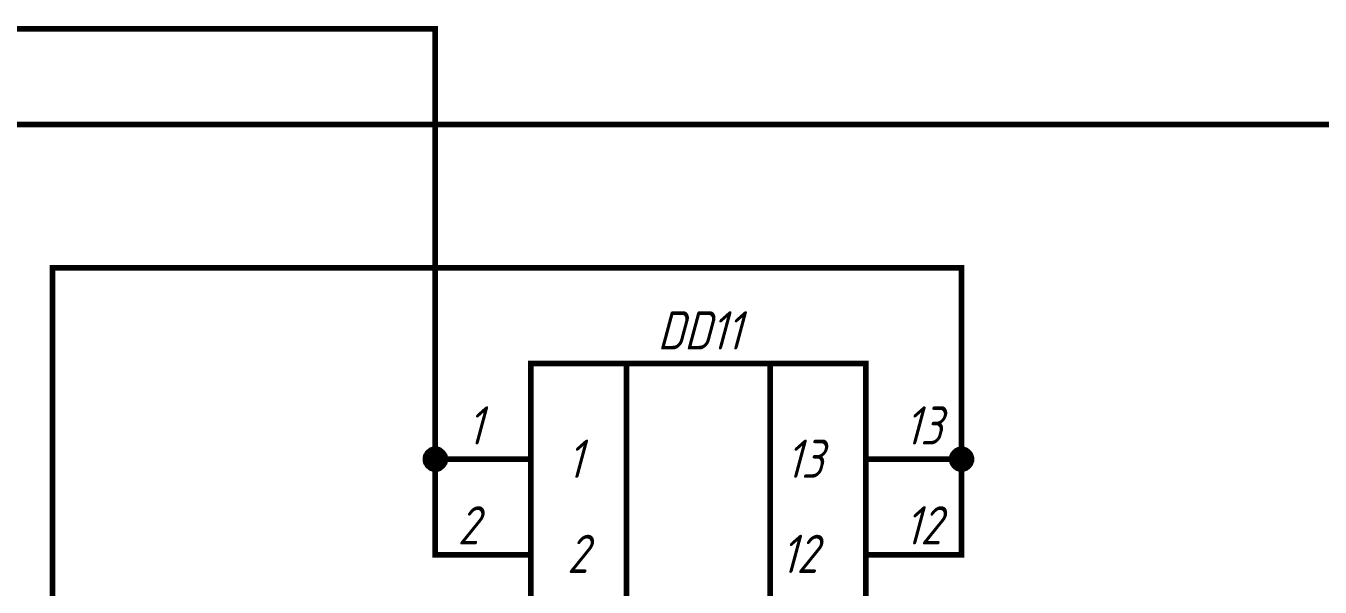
# Model space of a CAD drawing. Extents: x 196 to 1101, y 70 to 664.
# Drawn here: x 673.1 to 740.7, y 464.5 to 493.8 of the extents above; entities that cross this region are included whole.
import ezdxf

# ---------------------------------------------------------------- set-up
doc = ezdxf.new("R2010")
doc.units = 0
doc.header["$MEASUREMENT"] = 0
doc.layers.add('Sheet', color=255, linetype='CONTINUOUS')
doc.styles.add('GOST type A0', font='', dxfattribs={"oblique": 15, "height": 3.5})
doc.styles.get('GOST type A0').set_extended_font_data('GOST type A')

msp = doc.modelspace()

# ---------------------------------------------------------------- linework, layer by layer
at = {"layer": 'Sheet', "const_width": 0.3}
for points in [[(634.485, 446.169), (629.485, 446.169), (629.485, 493.671), (694.454, 493.671), (694.454, 471.178), (694.454, 466.177), (696.954, 466.177)], [(634.485, 466.177), (631.985, 466.177), (631.985, 488.669), (749.439, 488.669), (749.439, 481.182), (759.439, 481.182)], [(656.969, 441.183), (674.47, 441.183), (674.47, 481.182), (721.954, 481.182), (721.954, 471.178), (721.954, 466.177), (719.454, 466.177)], [(704.454, 476.18), (704.454, 441.183)], [(711.954, 476.18), (711.954, 441.183)], [(693.957, 471.178), (693.957, 471.209), (693.957, 471.225), (693.957, 471.256), (693.973, 471.287), (693.973, 471.303), (693.973, 471.334), (693.988, 471.349), (693.988, 471.38), (694.004, 471.396), (694.019, 471.427), (694.035, 471.442), (694.035, 471.458), (694.05, 471.489), (694.066, 471.505), (694.082, 471.52), (694.097, 471.536), (694.113, 471.551), (694.144, 471.567), (694.159, 471.582), (694.175, 471.598), (694.19, 471.613), (694.221, 471.629), (694.237, 471.644), (694.252, 471.644), (694.283, 471.66), (694.299, 471.66), (694.33, 471.675), (694.346, 471.675), (694.377, 471.691), (694.408, 471.691), (694.423, 471.691), (694.454, 471.691)], [(693.957, 471.178), (693.957, 471.209), (693.957, 471.225), (693.957, 471.256), (693.973, 471.287), (693.973, 471.303), (693.973, 471.334), (693.988, 471.349), (693.988, 471.38), (694.004, 471.396), (694.019, 471.427), (694.035, 471.442), (694.035, 471.458), (694.05, 471.489), (694.066, 471.505), (694.082, 471.52), (694.097, 471.536), (694.113, 471.551), (694.144, 471.567), (694.159, 471.582), (694.175, 471.598), (694.19, 471.613), (694.221, 471.629), (694.237, 471.644), (694.252, 471.644), (694.283, 471.66), (694.299, 471.66), (694.33, 471.675), (694.346, 471.675), (694.377, 471.691), (694.408, 471.691), (694.423, 471.691), (694.454, 471.691)], [(693.957, 471.178), (693.957, 471.209), (693.957, 471.225), (693.957, 471.256), (693.973, 471.287), (693.973, 471.303), (693.973, 471.334), (693.988, 471.349), (693.988, 471.38), (694.004, 471.396), (694.019, 471.427), (694.035, 471.442), (694.035, 471.458), (694.05, 471.489), (694.066, 471.505), (694.082, 471.52), (694.097, 471.536), (694.113, 471.551), (694.144, 471.567), (694.159, 471.582), (694.175, 471.598), (694.19, 471.613), (694.221, 471.629), (694.237, 471.644), (694.252, 471.644), (694.283, 471.66), (694.299, 471.66), (694.33, 471.675), (694.346, 471.675), (694.377, 471.691), (694.408, 471.691), (694.423, 471.691), (694.454, 471.691)], [(693.957, 471.178), (693.957, 471.209), (693.957, 471.225), (693.957, 471.256), (693.973, 471.287), (693.973, 471.303), (693.973, 471.334), (693.988, 471.349), (693.988, 471.38), (694.004, 471.396), (694.019, 471.427), (694.035, 471.442), (694.035, 471.458), (694.05, 471.489), (694.066, 471.505), (694.082, 471.52), (694.097, 471.536), (694.113, 471.551), (694.144, 471.567), (694.159, 471.582), (694.175, 471.598), (694.19, 471.613), (694.221, 471.629), (694.237, 471.644), (694.252, 471.644), (694.283, 471.66), (694.299, 471.66), (694.33, 471.675), (694.346, 471.675), (694.377, 471.691), (694.408, 471.691), (694.423, 471.691), (694.454, 471.691)], [(693.957, 471.178), (693.957, 471.209), (693.957, 471.225), (693.957, 471.256), (693.973, 471.287), (693.973, 471.303), (693.973, 471.334), (693.988, 471.349), (693.988, 471.38), (694.004, 471.396), (694.019, 471.427), (694.035, 471.442), (694.035, 471.458), (694.05, 471.489), (694.066, 471.505), (694.082, 471.52), (694.097, 471.536), (694.113, 471.551), (694.144, 471.567), (694.159, 471.582), (694.175, 471.598), (694.19, 471.613), (694.221, 471.629), (694.237, 471.644), (694.252, 471.644), (694.283, 471.66), (694.299, 471.66), (694.33, 471.675), (694.346, 471.675), (694.377, 471.691), (694.408, 471.691), (694.423, 471.691), (694.454, 471.691)], [(693.957, 471.178), (693.957, 471.209), (693.957, 471.225), (693.957, 471.256), (693.973, 471.287), (693.973, 471.303), (693.973, 471.334), (693.988, 471.349), (693.988, 471.38), (694.004, 471.396), (694.019, 471.427), (694.035, 471.442), (694.035, 471.458), (694.05, 471.489), (694.066, 471.505), (694.082, 471.52), (694.097, 471.536), (694.113, 471.551), (694.144, 471.567), (694.159, 471.582), (694.175, 471.598), (694.19, 471.613), (694.221, 471.629), (694.237, 471.644), (694.252, 471.644), (694.283, 471.66), (694.299, 471.66), (694.33, 471.675), (694.346, 471.675), (694.377, 471.691), (694.408, 471.691), (694.423, 471.691), (694.454, 471.691)], [(693.957, 471.178), (693.957, 471.209), (693.957, 471.225), (693.957, 471.256), (693.973, 471.287), (693.973, 471.303), (693.973, 471.334), (693.988, 471.349), (693.988, 471.38), (694.004, 471.396), (694.019, 471.427), (694.035, 471.442), (694.035, 471.458), (694.05, 471.489), (694.066, 471.505), (694.082, 471.52), (694.097, 471.536), (694.113, 471.551), (694.144, 471.567), (694.159, 471.582), (694.175, 471.598), (694.19, 471.613), (694.221, 471.629), (694.237, 471.644), (694.252, 471.644), (694.283, 471.66), (694.299, 471.66), (694.33, 471.675), (694.346, 471.675), (694.377, 471.691), (694.408, 471.691), (694.423, 471.691), (694.454, 471.691)], [(693.957, 471.178), (693.957, 471.209), (693.957, 471.225), (693.957, 471.256), (693.973, 471.287), (693.973, 471.303), (693.973, 471.334), (693.988, 471.349), (693.988, 471.38), (694.004, 471.396), (694.019, 471.427), (694.035, 471.442), (694.035, 471.458), (694.05, 471.489), (694.066, 471.505), (694.082, 471.52), (694.097, 471.536), (694.113, 471.551), (694.144, 471.567), (694.159, 471.582), (694.175, 471.598), (694.19, 471.613), (694.221, 471.629), (694.237, 471.644), (694.252, 471.644), (694.283, 471.66), (694.299, 471.66), (694.33, 471.675), (694.346, 471.675), (694.377, 471.691), (694.408, 471.691), (694.423, 471.691), (694.454, 471.691)], [(694.454, 470.666), (694.423, 470.666), (694.408, 470.666), (694.377, 470.666), (694.346, 470.681), (694.33, 470.681), (694.299, 470.697), (694.283, 470.697), (694.252, 470.712), (694.237, 470.712), (694.221, 470.728), (694.19, 470.743), (694.175, 470.759), (694.159, 470.774), (694.144, 470.79), (694.113, 470.806), (694.097, 470.821), (694.082, 470.837), (694.066, 470.852), (694.05, 470.868), (694.035, 470.899), (694.035, 470.914), (694.019, 470.93), (694.004, 470.961), (693.988, 470.976), (693.988, 471.007), (693.973, 471.023), (693.973, 471.054), (693.973, 471.07), (693.957, 471.101), (693.957, 471.132), (693.957, 471.147), (693.957, 471.178)], [(693.957, 471.178), (693.957, 471.178)], [(694.454, 470.666), (694.423, 470.666), (694.408, 470.666), (694.377, 470.666), (694.346, 470.681), (694.33, 470.681), (694.299, 470.697), (694.283, 470.697), (694.252, 470.712), (694.237, 470.712), (694.221, 470.728), (694.19, 470.743), (694.175, 470.759), (694.159, 470.774), (694.144, 470.79), (694.113, 470.806), (694.097, 470.821), (694.082, 470.837), (694.066, 470.852), (694.05, 470.868), (694.035, 470.899), (694.035, 470.914), (694.019, 470.93), (694.004, 470.961), (693.988, 470.976), (693.988, 471.007), (693.973, 471.023), (693.973, 471.054), (693.973, 471.07), (693.957, 471.101), (693.957, 471.132), (693.957, 471.147), (693.957, 471.178)], [(693.957, 471.178), (693.957, 471.178)], [(694.454, 470.666), (694.423, 470.666), (694.408, 470.666), (694.377, 470.666), (694.346, 470.681), (694.33, 470.681), (694.299, 470.697), (694.283, 470.697), (694.252, 470.712), (694.237, 470.712), (694.221, 470.728), (694.19, 470.743), (694.175, 470.759), (694.159, 470.774), (694.144, 470.79), (694.113, 470.806), (694.097, 470.821), (694.082, 470.837), (694.066, 470.852), (694.05, 470.868), (694.035, 470.899), (694.035, 470.914), (694.019, 470.93), (694.004, 470.961), (693.988, 470.976), (693.988, 471.007), (693.973, 471.023), (693.973, 471.054), (693.973, 471.07), (693.957, 471.101), (693.957, 471.132), (693.957, 471.147), (693.957, 471.178)], [(693.957, 471.178), (693.957, 471.178)], [(694.454, 470.666), (694.423, 470.666), (694.408, 470.666), (694.377, 470.666), (694.346, 470.681), (694.33, 470.681), (694.299, 470.697), (694.283, 470.697), (694.252, 470.712), (694.237, 470.712), (694.221, 470.728), (694.19, 470.743), (694.175, 470.759), (694.159, 470.774), (694.144, 470.79), (694.113, 470.806), (694.097, 470.821), (694.082, 470.837), (694.066, 470.852), (694.05, 470.868), (694.035, 470.899), (694.035, 470.914), (694.019, 470.93), (694.004, 470.961), (693.988, 470.976), (693.988, 471.007), (693.973, 471.023), (693.973, 471.054), (693.973, 471.07), (693.957, 471.101), (693.957, 471.132), (693.957, 471.147), (693.957, 471.178)], [(693.957, 471.178), (693.957, 471.178)], [(694.454, 470.666), (694.423, 470.666), (694.408, 470.666), (694.377, 470.666), (694.346, 470.681), (694.33, 470.681), (694.299, 470.697), (694.283, 470.697), (694.252, 470.712), (694.237, 470.712), (694.221, 470.728), (694.19, 470.743), (694.175, 470.759), (694.159, 470.774), (694.144, 470.79), (694.113, 470.806), (694.097, 470.821), (694.082, 470.837), (694.066, 470.852), (694.05, 470.868), (694.035, 470.899), (694.035, 470.914), (694.019, 470.93), (694.004, 470.961), (693.988, 470.976), (693.988, 471.007), (693.973, 471.023), (693.973, 471.054), (693.973, 471.07), (693.957, 471.101), (693.957, 471.132), (693.957, 471.147), (693.957, 471.178)], [(693.957, 471.178), (693.957, 471.178)], [(694.454, 470.666), (694.423, 470.666), (694.408, 470.666), (694.377, 470.666), (694.346, 470.681), (694.33, 470.681), (694.299, 470.697), (694.283, 470.697), (694.252, 470.712), (694.237, 470.712), (694.221, 470.728), (694.19, 470.743), (694.175, 470.759), (694.159, 470.774), (694.144, 470.79), (694.113, 470.806), (694.097, 470.821), (694.082, 470.837), (694.066, 470.852), (694.05, 470.868), (694.035, 470.899), (694.035, 470.914), (694.019, 470.93), (694.004, 470.961), (693.988, 470.976), (693.988, 471.007), (693.973, 471.023), (693.973, 471.054), (693.973, 471.07), (693.957, 471.101), (693.957, 471.132), (693.957, 471.147), (693.957, 471.178)], [(693.957, 471.178), (693.957, 471.178)], [(694.454, 470.666), (694.423, 470.666), (694.408, 470.666), (694.377, 470.666), (694.346, 470.681), (694.33, 470.681), (694.299, 470.697), (694.283, 470.697), (694.252, 470.712), (694.237, 470.712), (694.221, 470.728), (694.19, 470.743), (694.175, 470.759), (694.159, 470.774), (694.144, 470.79), (694.113, 470.806), (694.097, 470.821), (694.082, 470.837), (694.066, 470.852), (694.05, 470.868), (694.035, 470.899), (694.035, 470.914), (694.019, 470.93), (694.004, 470.961), (693.988, 470.976), (693.988, 471.007), (693.973, 471.023), (693.973, 471.054), (693.973, 471.07), (693.957, 471.101), (693.957, 471.132), (693.957, 471.147), (693.957, 471.178)], [(693.957, 471.178), (693.957, 471.178)], [(694.454, 470.666), (694.423, 470.666), (694.408, 470.666), (694.377, 470.666), (694.346, 470.681), (694.33, 470.681), (694.299, 470.697), (694.283, 470.697), (694.252, 470.712), (694.237, 470.712), (694.221, 470.728), (694.19, 470.743), (694.175, 470.759), (694.159, 470.774), (694.144, 470.79), (694.113, 470.806), (694.097, 470.821), (694.082, 470.837), (694.066, 470.852), (694.05, 470.868), (694.035, 470.899), (694.035, 470.914), (694.019, 470.93), (694.004, 470.961), (693.988, 470.976), (693.988, 471.007), (693.973, 471.023), (693.973, 471.054), (693.973, 471.07), (693.957, 471.101), (693.957, 471.132), (693.957, 471.147), (693.957, 471.178)], [(693.957, 471.178), (693.957, 471.178)], [(694.454, 471.691), (694.454, 471.691)], [(694.454, 471.691), (694.485, 471.691), (694.516, 471.691), (694.532, 471.691), (694.563, 471.675), (694.594, 471.675), (694.609, 471.66), (694.641, 471.66), (694.656, 471.644), (694.687, 471.644), (694.703, 471.629), (694.718, 471.613), (694.749, 471.598), (694.765, 471.582), (694.78, 471.567), (694.796, 471.551), (694.827, 471.536), (694.842, 471.52), (694.858, 471.505), (694.873, 471.489), (694.889, 471.458), (694.889, 471.442), (694.905, 471.427), (694.92, 471.396), (694.936, 471.38), (694.936, 471.349), (694.951, 471.334), (694.951, 471.303), (694.951, 471.287), (694.967, 471.256), (694.967, 471.225), (694.967, 471.209), (694.967, 471.178)], [(694.454, 471.691), (694.454, 471.691)], [(694.454, 471.691), (694.485, 471.691), (694.516, 471.691), (694.532, 471.691), (694.563, 471.675), (694.594, 471.675), (694.609, 471.66), (694.641, 471.66), (694.656, 471.644), (694.687, 471.644), (694.703, 471.629), (694.718, 471.613), (694.749, 471.598), (694.765, 471.582), (694.78, 471.567), (694.796, 471.551), (694.827, 471.536), (694.842, 471.52), (694.858, 471.505), (694.873, 471.489), (694.889, 471.458), (694.889, 471.442), (694.905, 471.427), (694.92, 471.396), (694.936, 471.38), (694.936, 471.349), (694.951, 471.334), (694.951, 471.303), (694.951, 471.287), (694.967, 471.256), (694.967, 471.225), (694.967, 471.209), (694.967, 471.178)], [(694.454, 471.691), (694.454, 471.691)], [(694.454, 471.691), (694.485, 471.691), (694.516, 471.691), (694.532, 471.691), (694.563, 471.675), (694.594, 471.675), (694.609, 471.66), (694.641, 471.66), (694.656, 471.644), (694.687, 471.644), (694.703, 471.629), (694.718, 471.613), (694.749, 471.598), (694.765, 471.582), (694.78, 471.567), (694.796, 471.551), (694.827, 471.536), (694.842, 471.52), (694.858, 471.505), (694.873, 471.489), (694.889, 471.458), (694.889, 471.442), (694.905, 471.427), (694.92, 471.396), (694.936, 471.38), (694.936, 471.349), (694.951, 471.334), (694.951, 471.303), (694.951, 471.287), (694.967, 471.256), (694.967, 471.225), (694.967, 471.209), (694.967, 471.178)], [(694.454, 471.691), (694.454, 471.691)], [(694.454, 471.691), (694.485, 471.691), (694.516, 471.691), (694.532, 471.691), (694.563, 471.675), (694.594, 471.675), (694.609, 471.66), (694.641, 471.66), (694.656, 471.644), (694.687, 471.644), (694.703, 471.629), (694.718, 471.613), (694.749, 471.598), (694.765, 471.582), (694.78, 471.567), (694.796, 471.551), (694.827, 471.536), (694.842, 471.52), (694.858, 471.505), (694.873, 471.489), (694.889, 471.458), (694.889, 471.442), (694.905, 471.427), (694.92, 471.396), (694.936, 471.38), (694.936, 471.349), (694.951, 471.334), (694.951, 471.303), (694.951, 471.287), (694.967, 471.256), (694.967, 471.225), (694.967, 471.209), (694.967, 471.178)], [(694.454, 471.691), (694.454, 471.691)], [(694.454, 471.691), (694.485, 471.691), (694.516, 471.691), (694.532, 471.691), (694.563, 471.675), (694.594, 471.675), (694.609, 471.66), (694.641, 471.66), (694.656, 471.644), (694.687, 471.644), (694.703, 471.629), (694.718, 471.613), (694.749, 471.598), (694.765, 471.582), (694.78, 471.567), (694.796, 471.551), (694.827, 471.536), (694.842, 471.52), (694.858, 471.505), (694.873, 471.489), (694.889, 471.458), (694.889, 471.442), (694.905, 471.427), (694.92, 471.396), (694.936, 471.38), (694.936, 471.349), (694.951, 471.334), (694.951, 471.303), (694.951, 471.287), (694.967, 471.256), (694.967, 471.225), (694.967, 471.209), (694.967, 471.178)], [(694.454, 471.691), (694.454, 471.691)], [(694.454, 471.691), (694.485, 471.691), (694.516, 471.691), (694.532, 471.691), (694.563, 471.675), (694.594, 471.675), (694.609, 471.66), (694.641, 471.66), (694.656, 471.644), (694.687, 471.644), (694.703, 471.629), (694.718, 471.613), (694.749, 471.598), (694.765, 471.582), (694.78, 471.567), (694.796, 471.551), (694.827, 471.536), (694.842, 471.52), (694.858, 471.505), (694.873, 471.489), (694.889, 471.458), (694.889, 471.442), (694.905, 471.427), (694.92, 471.396), (694.936, 471.38), (694.936, 471.349), (694.951, 471.334), (694.951, 471.303), (694.951, 471.287), (694.967, 471.256), (694.967, 471.225), (694.967, 471.209), (694.967, 471.178)], [(694.454, 471.691), (694.454, 471.691)], [(694.454, 471.691), (694.485, 471.691), (694.516, 471.691), (694.532, 471.691), (694.563, 471.675), (694.594, 471.675), (694.609, 471.66), (694.641, 471.66), (694.656, 471.644), (694.687, 471.644), (694.703, 471.629), (694.718, 471.613), (694.749, 471.598), (694.765, 471.582), (694.78, 471.567), (694.796, 471.551), (694.827, 471.536), (694.842, 471.52), (694.858, 471.505), (694.873, 471.489), (694.889, 471.458), (694.889, 471.442), (694.905, 471.427), (694.92, 471.396), (694.936, 471.38), (694.936, 471.349), (694.951, 471.334), (694.951, 471.303), (694.951, 471.287), (694.967, 471.256), (694.967, 471.225), (694.967, 471.209), (694.967, 471.178)], [(694.454, 471.691), (694.454, 471.691)], [(694.454, 471.691), (694.485, 471.691), (694.516, 471.691), (694.532, 471.691), (694.563, 471.675), (694.594, 471.675), (694.609, 471.66), (694.641, 471.66), (694.656, 471.644), (694.687, 471.644), (694.703, 471.629), (694.718, 471.613), (694.749, 471.598), (694.765, 471.582), (694.78, 471.567), (694.796, 471.551), (694.827, 471.536), (694.842, 471.52), (694.858, 471.505), (694.873, 471.489), (694.889, 471.458), (694.889, 471.442), (694.905, 471.427), (694.92, 471.396), (694.936, 471.38), (694.936, 471.349), (694.951, 471.334), (694.951, 471.303), (694.951, 471.287), (694.967, 471.256), (694.967, 471.225), (694.967, 471.209), (694.967, 471.178)], [(694.967, 471.178), (694.967, 471.147), (694.967, 471.132), (694.967, 471.101), (694.951, 471.07), (694.951, 471.054), (694.951, 471.023), (694.936, 471.007), (694.936, 470.976), (694.92, 470.961), (694.905, 470.93), (694.889, 470.914), (694.889, 470.899), (694.873, 470.868), (694.858, 470.852), (694.842, 470.837), (694.827, 470.821), (694.796, 470.806), (694.78, 470.79), (694.765, 470.774), (694.749, 470.759), (694.718, 470.743), (694.703, 470.728), (694.687, 470.712), (694.656, 470.712), (694.641, 470.697), (694.609, 470.697), (694.594, 470.681), (694.563, 470.681), (694.532, 470.666), (694.516, 470.666), (694.485, 470.666), (694.454, 470.666)], [(694.967, 471.178), (694.967, 471.147), (694.967, 471.132), (694.967, 471.101), (694.951, 471.07), (694.951, 471.054), (694.951, 471.023), (694.936, 471.007), (694.936, 470.976), (694.92, 470.961), (694.905, 470.93), (694.889, 470.914), (694.889, 470.899), (694.873, 470.868), (694.858, 470.852), (694.842, 470.837), (694.827, 470.821), (694.796, 470.806), (694.78, 470.79), (694.765, 470.774), (694.749, 470.759), (694.718, 470.743), (694.703, 470.728), (694.687, 470.712), (694.656, 470.712), (694.641, 470.697), (694.609, 470.697), (694.594, 470.681), (694.563, 470.681), (694.532, 470.666), (694.516, 470.666), (694.485, 470.666), (694.454, 470.666)], [(694.454, 471.178), (696.954, 471.178)], [(694.967, 471.178), (694.967, 471.147), (694.967, 471.132), (694.967, 471.101), (694.951, 471.07), (694.951, 471.054), (694.951, 471.023), (694.936, 471.007), (694.936, 470.976), (694.92, 470.961), (694.905, 470.93), (694.889, 470.914), (694.889, 470.899), (694.873, 470.868), (694.858, 470.852), (694.842, 470.837), (694.827, 470.821), (694.796, 470.806), (694.78, 470.79), (694.765, 470.774), (694.749, 470.759), (694.718, 470.743), (694.703, 470.728), (694.687, 470.712), (694.656, 470.712), (694.641, 470.697), (694.609, 470.697), (694.594, 470.681), (694.563, 470.681), (694.532, 470.666), (694.516, 470.666), (694.485, 470.666), (694.454, 470.666)], [(694.967, 471.178), (694.967, 471.147), (694.967, 471.132), (694.967, 471.101), (694.951, 471.07), (694.951, 471.054), (694.951, 471.023), (694.936, 471.007), (694.936, 470.976), (694.92, 470.961), (694.905, 470.93), (694.889, 470.914), (694.889, 470.899), (694.873, 470.868), (694.858, 470.852), (694.842, 470.837), (694.827, 470.821), (694.796, 470.806), (694.78, 470.79), (694.765, 470.774), (694.749, 470.759), (694.718, 470.743), (694.703, 470.728), (694.687, 470.712), (694.656, 470.712), (694.641, 470.697), (694.609, 470.697), (694.594, 470.681), (694.563, 470.681), (694.532, 470.666), (694.516, 470.666), (694.485, 470.666), (694.454, 470.666)], [(694.967, 471.178), (694.967, 471.147), (694.967, 471.132), (694.967, 471.101), (694.951, 471.07), (694.951, 471.054), (694.951, 471.023), (694.936, 471.007), (694.936, 470.976), (694.92, 470.961), (694.905, 470.93), (694.889, 470.914), (694.889, 470.899), (694.873, 470.868), (694.858, 470.852), (694.842, 470.837), (694.827, 470.821), (694.796, 470.806), (694.78, 470.79), (694.765, 470.774), (694.749, 470.759), (694.718, 470.743), (694.703, 470.728), (694.687, 470.712), (694.656, 470.712), (694.641, 470.697), (694.609, 470.697), (694.594, 470.681), (694.563, 470.681), (694.532, 470.666), (694.516, 470.666), (694.485, 470.666), (694.454, 470.666)], [(694.967, 471.178), (694.967, 471.147), (694.967, 471.132), (694.967, 471.101), (694.951, 471.07), (694.951, 471.054), (694.951, 471.023), (694.936, 471.007), (694.936, 470.976), (694.92, 470.961), (694.905, 470.93), (694.889, 470.914), (694.889, 470.899), (694.873, 470.868), (694.858, 470.852), (694.842, 470.837), (694.827, 470.821), (694.796, 470.806), (694.78, 470.79), (694.765, 470.774), (694.749, 470.759), (694.718, 470.743), (694.703, 470.728), (694.687, 470.712), (694.656, 470.712), (694.641, 470.697), (694.609, 470.697), (694.594, 470.681), (694.563, 470.681), (694.532, 470.666), (694.516, 470.666), (694.485, 470.666), (694.454, 470.666)], [(694.967, 471.178), (694.967, 471.147), (694.967, 471.132), (694.967, 471.101), (694.951, 471.07), (694.951, 471.054), (694.951, 471.023), (694.936, 471.007), (694.936, 470.976), (694.92, 470.961), (694.905, 470.93), (694.889, 470.914), (694.889, 470.899), (694.873, 470.868), (694.858, 470.852), (694.842, 470.837), (694.827, 470.821), (694.796, 470.806), (694.78, 470.79), (694.765, 470.774), (694.749, 470.759), (694.718, 470.743), (694.703, 470.728), (694.687, 470.712), (694.656, 470.712), (694.641, 470.697), (694.609, 470.697), (694.594, 470.681), (694.563, 470.681), (694.532, 470.666), (694.516, 470.666), (694.485, 470.666), (694.454, 470.666)], [(694.967, 471.178), (694.967, 471.147), (694.967, 471.132), (694.967, 471.101), (694.951, 471.07), (694.951, 471.054), (694.951, 471.023), (694.936, 471.007), (694.936, 470.976), (694.92, 470.961), (694.905, 470.93), (694.889, 470.914), (694.889, 470.899), (694.873, 470.868), (694.858, 470.852), (694.842, 470.837), (694.827, 470.821), (694.796, 470.806), (694.78, 470.79), (694.765, 470.774), (694.749, 470.759), (694.718, 470.743), (694.703, 470.728), (694.687, 470.712), (694.656, 470.712), (694.641, 470.697), (694.609, 470.697), (694.594, 470.681), (694.563, 470.681), (694.532, 470.666), (694.516, 470.666), (694.485, 470.666), (694.454, 470.666)], [(694.967, 471.178), (694.967, 471.178), (694.967, 471.178), (694.967, 471.178), (694.967, 471.178), (694.967, 471.178), (694.967, 471.178), (694.967, 471.178), (694.967, 471.178), (694.967, 471.178), (694.967, 471.178), (694.967, 471.178), (694.967, 471.178), (694.967, 471.178), (694.967, 471.178), (694.967, 471.178), (694.967, 471.178), (694.967, 471.178), (694.967, 471.178), (694.967, 471.178), (694.967, 471.178), (694.967, 471.178), (694.967, 471.178), (694.967, 471.178), (694.967, 471.178), (694.967, 471.178), (694.967, 471.178), (694.967, 471.178), (694.967, 471.178), (694.967, 471.178), (694.967, 471.178), (694.967, 471.178), (694.967, 471.178)], [(694.967, 471.178), (694.967, 471.178)], [(694.967, 471.178), (694.967, 471.178), (694.967, 471.178), (694.967, 471.178), (694.967, 471.178), (694.967, 471.178), (694.967, 471.178), (694.967, 471.178), (694.967, 471.178), (694.967, 471.178), (694.967, 471.178), (694.967, 471.178), (694.967, 471.178), (694.967, 471.178), (694.967, 471.178), (694.967, 471.178), (694.967, 471.178), (694.967, 471.178), (694.967, 471.178), (694.967, 471.178), (694.967, 471.178), (694.967, 471.178), (694.967, 471.178), (694.967, 471.178), (694.967, 471.178), (694.967, 471.178), (694.967, 471.178), (694.967, 471.178), (694.967, 471.178), (694.967, 471.178), (694.967, 471.178), (694.967, 471.178), (694.967, 471.178)], [(694.967, 471.178), (694.967, 471.178)], [(694.967, 471.178), (694.967, 471.178), (694.967, 471.178), (694.967, 471.178), (694.967, 471.178), (694.967, 471.178), (694.967, 471.178), (694.967, 471.178), (694.967, 471.178), (694.967, 471.178), (694.967, 471.178), (694.967, 471.178), (694.967, 471.178), (694.967, 471.178), (694.967, 471.178), (694.967, 471.178), (694.967, 471.178), (694.967, 471.178), (694.967, 471.178), (694.967, 471.178), (694.967, 471.178), (694.967, 471.178), (694.967, 471.178), (694.967, 471.178), (694.967, 471.178), (694.967, 471.178), (694.967, 471.178), (694.967, 471.178), (694.967, 471.178), (694.967, 471.178), (694.967, 471.178), (694.967, 471.178), (694.967, 471.178)], [(694.967, 471.178), (694.967, 471.178)], [(694.967, 471.178), (694.967, 471.178), (694.967, 471.178), (694.967, 471.178), (694.967, 471.178), (694.967, 471.178), (694.967, 471.178), (694.967, 471.178), (694.967, 471.178), (694.967, 471.178), (694.967, 471.178), (694.967, 471.178), (694.967, 471.178), (694.967, 471.178), (694.967, 471.178), (694.967, 471.178), (694.967, 471.178), (694.967, 471.178), (694.967, 471.178), (694.967, 471.178), (694.967, 471.178), (694.967, 471.178), (694.967, 471.178), (694.967, 471.178), (694.967, 471.178), (694.967, 471.178), (694.967, 471.178), (694.967, 471.178), (694.967, 471.178), (694.967, 471.178), (694.967, 471.178), (694.967, 471.178), (694.967, 471.178)], [(694.967, 471.178), (694.967, 471.178)], [(694.967, 471.178), (694.967, 471.178), (694.967, 471.178), (694.967, 471.178), (694.967, 471.178), (694.967, 471.178), (694.967, 471.178), (694.967, 471.178), (694.967, 471.178), (694.967, 471.178), (694.967, 471.178), (694.967, 471.178), (694.967, 471.178), (694.967, 471.178), (694.967, 471.178), (694.967, 471.178), (694.967, 471.178), (694.967, 471.178), (694.967, 471.178), (694.967, 471.178), (694.967, 471.178), (694.967, 471.178), (694.967, 471.178), (694.967, 471.178), (694.967, 471.178), (694.967, 471.178), (694.967, 471.178), (694.967, 471.178), (694.967, 471.178), (694.967, 471.178), (694.967, 471.178), (694.967, 471.178), (694.967, 471.178)], [(694.967, 471.178), (694.967, 471.178)], [(694.967, 471.178), (694.967, 471.178), (694.967, 471.178), (694.967, 471.178), (694.967, 471.178), (694.967, 471.178), (694.967, 471.178), (694.967, 471.178), (694.967, 471.178), (694.967, 471.178), (694.967, 471.178), (694.967, 471.178), (694.967, 471.178), (694.967, 471.178), (694.967, 471.178), (694.967, 471.178), (694.967, 471.178), (694.967, 471.178), (694.967, 471.178), (694.967, 471.178), (694.967, 471.178), (694.967, 471.178), (694.967, 471.178), (694.967, 471.178), (694.967, 471.178), (694.967, 471.178), (694.967, 471.178), (694.967, 471.178), (694.967, 471.178), (694.967, 471.178), (694.967, 471.178), (694.967, 471.178), (694.967, 471.178)], [(694.967, 471.178), (694.967, 471.178)], [(694.967, 471.178), (694.967, 471.178), (694.967, 471.178), (694.967, 471.178), (694.967, 471.178), (694.967, 471.178), (694.967, 471.178), (694.967, 471.178), (694.967, 471.178), (694.967, 471.178), (694.967, 471.178), (694.967, 471.178), (694.967, 471.178), (694.967, 471.178), (694.967, 471.178), (694.967, 471.178), (694.967, 471.178), (694.967, 471.178), (694.967, 471.178), (694.967, 471.178), (694.967, 471.178), (694.967, 471.178), (694.967, 471.178), (694.967, 471.178), (694.967, 471.178), (694.967, 471.178), (694.967, 471.178), (694.967, 471.178), (694.967, 471.178), (694.967, 471.178), (694.967, 471.178), (694.967, 471.178), (694.967, 471.178)], [(694.967, 471.178), (694.967, 471.178)], [(694.967, 471.178), (694.967, 471.178), (694.967, 471.178), (694.967, 471.178), (694.967, 471.178), (694.967, 471.178), (694.967, 471.178), (694.967, 471.178), (694.967, 471.178), (694.967, 471.178), (694.967, 471.178), (694.967, 471.178), (694.967, 471.178), (694.967, 471.178), (694.967, 471.178), (694.967, 471.178), (694.967, 471.178), (694.967, 471.178), (694.967, 471.178), (694.967, 471.178), (694.967, 471.178), (694.967, 471.178), (694.967, 471.178), (694.967, 471.178), (694.967, 471.178), (694.967, 471.178), (694.967, 471.178), (694.967, 471.178), (694.967, 471.178), (694.967, 471.178), (694.967, 471.178), (694.967, 471.178), (694.967, 471.178)], [(694.967, 471.178), (694.967, 471.178)], [(699.454, 471.178), (696.954, 471.178)], [(716.954, 471.178), (719.454, 471.178)], [(719.454, 471.178), (721.954, 471.178)], [(721.442, 471.178), (721.442, 471.209), (721.442, 471.225), (721.442, 471.256), (721.458, 471.287), (721.458, 471.303), (721.473, 471.334), (721.473, 471.349), (721.489, 471.38), (721.489, 471.396), (721.504, 471.427), (721.52, 471.442), (721.535, 471.458), (721.551, 471.489), (721.566, 471.505), (721.582, 471.52), (721.597, 471.536), (721.613, 471.551), (721.628, 471.567), (721.644, 471.582), (721.675, 471.598), (721.69, 471.613), (721.706, 471.629), (721.737, 471.644), (721.753, 471.644), (721.784, 471.66), (721.799, 471.66), (721.83, 471.675), (721.846, 471.675), (721.877, 471.691), (721.908, 471.691), (721.923, 471.691), (721.954, 471.691)], [(721.442, 471.178), (721.442, 471.209), (721.442, 471.225), (721.442, 471.256), (721.458, 471.287), (721.458, 471.303), (721.473, 471.334), (721.473, 471.349), (721.489, 471.38), (721.489, 471.396), (721.504, 471.427), (721.52, 471.442), (721.535, 471.458), (721.551, 471.489), (721.566, 471.505), (721.582, 471.52), (721.597, 471.536), (721.613, 471.551), (721.628, 471.567), (721.644, 471.582), (721.675, 471.598), (721.69, 471.613), (721.706, 471.629), (721.737, 471.644), (721.753, 471.644), (721.784, 471.66), (721.799, 471.66), (721.83, 471.675), (721.846, 471.675), (721.877, 471.691), (721.908, 471.691), (721.923, 471.691), (721.954, 471.691)], [(721.442, 471.178), (721.442, 471.209), (721.442, 471.225), (721.442, 471.256), (721.458, 471.287), (721.458, 471.303), (721.473, 471.334), (721.473, 471.349), (721.489, 471.38), (721.489, 471.396), (721.504, 471.427), (721.52, 471.442), (721.535, 471.458), (721.551, 471.489), (721.566, 471.505), (721.582, 471.52), (721.597, 471.536), (721.613, 471.551), (721.628, 471.567), (721.644, 471.582), (721.675, 471.598), (721.69, 471.613), (721.706, 471.629), (721.737, 471.644), (721.753, 471.644), (721.784, 471.66), (721.799, 471.66), (721.83, 471.675), (721.846, 471.675), (721.877, 471.691), (721.908, 471.691), (721.923, 471.691), (721.954, 471.691)], [(721.442, 471.178), (721.442, 471.209), (721.442, 471.225), (721.442, 471.256), (721.458, 471.287), (721.458, 471.303), (721.473, 471.334), (721.473, 471.349), (721.489, 471.38), (721.489, 471.396), (721.504, 471.427), (721.52, 471.442), (721.535, 471.458), (721.551, 471.489), (721.566, 471.505), (721.582, 471.52), (721.597, 471.536), (721.613, 471.551), (721.628, 471.567), (721.644, 471.582), (721.675, 471.598), (721.69, 471.613), (721.706, 471.629), (721.737, 471.644), (721.753, 471.644), (721.784, 471.66), (721.799, 471.66), (721.83, 471.675), (721.846, 471.675), (721.877, 471.691), (721.908, 471.691), (721.923, 471.691), (721.954, 471.691)], [(721.442, 471.178), (721.442, 471.209), (721.442, 471.225), (721.442, 471.256), (721.458, 471.287), (721.458, 471.303), (721.473, 471.334), (721.473, 471.349), (721.489, 471.38), (721.489, 471.396), (721.504, 471.427), (721.52, 471.442), (721.535, 471.458), (721.551, 471.489), (721.566, 471.505), (721.582, 471.52), (721.597, 471.536), (721.613, 471.551), (721.628, 471.567), (721.644, 471.582), (721.675, 471.598), (721.69, 471.613), (721.706, 471.629), (721.737, 471.644), (721.753, 471.644), (721.784, 471.66), (721.799, 471.66), (721.83, 471.675), (721.846, 471.675), (721.877, 471.691), (721.908, 471.691), (721.923, 471.691), (721.954, 471.691)], [(721.442, 471.178), (721.442, 471.209), (721.442, 471.225), (721.442, 471.256), (721.458, 471.287), (721.458, 471.303), (721.473, 471.334), (721.473, 471.349), (721.489, 471.38), (721.489, 471.396), (721.504, 471.427), (721.52, 471.442), (721.535, 471.458), (721.551, 471.489), (721.566, 471.505), (721.582, 471.52), (721.597, 471.536), (721.613, 471.551), (721.628, 471.567), (721.644, 471.582), (721.675, 471.598), (721.69, 471.613), (721.706, 471.629), (721.737, 471.644), (721.753, 471.644), (721.784, 471.66), (721.799, 471.66), (721.83, 471.675), (721.846, 471.675), (721.877, 471.691), (721.908, 471.691), (721.923, 471.691), (721.954, 471.691)], [(721.442, 471.178), (721.442, 471.209), (721.442, 471.225), (721.442, 471.256), (721.458, 471.287), (721.458, 471.303), (721.473, 471.334), (721.473, 471.349), (721.489, 471.38), (721.489, 471.396), (721.504, 471.427), (721.52, 471.442), (721.535, 471.458), (721.551, 471.489), (721.566, 471.505), (721.582, 471.52), (721.597, 471.536), (721.613, 471.551), (721.628, 471.567), (721.644, 471.582), (721.675, 471.598), (721.69, 471.613), (721.706, 471.629), (721.737, 471.644), (721.753, 471.644), (721.784, 471.66), (721.799, 471.66), (721.83, 471.675), (721.846, 471.675), (721.877, 471.691), (721.908, 471.691), (721.923, 471.691), (721.954, 471.691)], [(721.442, 471.178), (721.442, 471.209), (721.442, 471.225), (721.442, 471.256), (721.458, 471.287), (721.458, 471.303), (721.473, 471.334), (721.473, 471.349), (721.489, 471.38), (721.489, 471.396), (721.504, 471.427), (721.52, 471.442), (721.535, 471.458), (721.551, 471.489), (721.566, 471.505), (721.582, 471.52), (721.597, 471.536), (721.613, 471.551), (721.628, 471.567), (721.644, 471.582), (721.675, 471.598), (721.69, 471.613), (721.706, 471.629), (721.737, 471.644), (721.753, 471.644), (721.784, 471.66), (721.799, 471.66), (721.83, 471.675), (721.846, 471.675), (721.877, 471.691), (721.908, 471.691), (721.923, 471.691), (721.954, 471.691)], [(721.954, 470.666), (721.923, 470.666), (721.908, 470.666), (721.877, 470.666), (721.846, 470.681), (721.83, 470.681), (721.799, 470.697), (721.784, 470.697), (721.753, 470.712), (721.737, 470.712), (721.706, 470.728), (721.69, 470.743), (721.675, 470.759), (721.644, 470.774), (721.628, 470.79), (721.613, 470.806), (721.597, 470.821), (721.582, 470.837), (721.566, 470.852), (721.551, 470.868), (721.535, 470.899), (721.52, 470.914), (721.504, 470.93), (721.489, 470.961), (721.489, 470.976), (721.473, 471.007), (721.473, 471.023), (721.458, 471.054), (721.458, 471.07), (721.442, 471.101), (721.442, 471.132), (721.442, 471.147), (721.442, 471.178)], [(721.442, 471.178), (721.442, 471.178)], [(721.954, 470.666), (721.923, 470.666), (721.908, 470.666), (721.877, 470.666), (721.846, 470.681), (721.83, 470.681), (721.799, 470.697), (721.784, 470.697), (721.753, 470.712), (721.737, 470.712), (721.706, 470.728), (721.69, 470.743), (721.675, 470.759), (721.644, 470.774), (721.628, 470.79), (721.613, 470.806), (721.597, 470.821), (721.582, 470.837), (721.566, 470.852), (721.551, 470.868), (721.535, 470.899), (721.52, 470.914), (721.504, 470.93), (721.489, 470.961), (721.489, 470.976), (721.473, 471.007), (721.473, 471.023), (721.458, 471.054), (721.458, 471.07), (721.442, 471.101), (721.442, 471.132), (721.442, 471.147), (721.442, 471.178)], [(721.442, 471.178), (721.442, 471.178)], [(721.954, 470.666), (721.923, 470.666), (721.908, 470.666), (721.877, 470.666), (721.846, 470.681), (721.83, 470.681), (721.799, 470.697), (721.784, 470.697), (721.753, 470.712), (721.737, 470.712), (721.706, 470.728), (721.69, 470.743), (721.675, 470.759), (721.644, 470.774), (721.628, 470.79), (721.613, 470.806), (721.597, 470.821), (721.582, 470.837), (721.566, 470.852), (721.551, 470.868), (721.535, 470.899), (721.52, 470.914), (721.504, 470.93), (721.489, 470.961), (721.489, 470.976), (721.473, 471.007), (721.473, 471.023), (721.458, 471.054), (721.458, 471.07), (721.442, 471.101), (721.442, 471.132), (721.442, 471.147), (721.442, 471.178)], [(721.442, 471.178), (721.442, 471.178)], [(721.954, 470.666), (721.923, 470.666), (721.908, 470.666), (721.877, 470.666), (721.846, 470.681), (721.83, 470.681), (721.799, 470.697), (721.784, 470.697), (721.753, 470.712), (721.737, 470.712), (721.706, 470.728), (721.69, 470.743), (721.675, 470.759), (721.644, 470.774), (721.628, 470.79), (721.613, 470.806), (721.597, 470.821), (721.582, 470.837), (721.566, 470.852), (721.551, 470.868), (721.535, 470.899), (721.52, 470.914), (721.504, 470.93), (721.489, 470.961), (721.489, 470.976), (721.473, 471.007), (721.473, 471.023), (721.458, 471.054), (721.458, 471.07), (721.442, 471.101), (721.442, 471.132), (721.442, 471.147), (721.442, 471.178)], [(721.442, 471.178), (721.442, 471.178)], [(721.954, 470.666), (721.923, 470.666), (721.908, 470.666), (721.877, 470.666), (721.846, 470.681), (721.83, 470.681), (721.799, 470.697), (721.784, 470.697), (721.753, 470.712), (721.737, 470.712), (721.706, 470.728), (721.69, 470.743), (721.675, 470.759), (721.644, 470.774), (721.628, 470.79), (721.613, 470.806), (721.597, 470.821), (721.582, 470.837), (721.566, 470.852), (721.551, 470.868), (721.535, 470.899), (721.52, 470.914), (721.504, 470.93), (721.489, 470.961), (721.489, 470.976), (721.473, 471.007), (721.473, 471.023), (721.458, 471.054), (721.458, 471.07), (721.442, 471.101), (721.442, 471.132), (721.442, 471.147), (721.442, 471.178)], [(721.442, 471.178), (721.442, 471.178)], [(721.954, 470.666), (721.923, 470.666), (721.908, 470.666), (721.877, 470.666), (721.846, 470.681), (721.83, 470.681), (721.799, 470.697), (721.784, 470.697), (721.753, 470.712), (721.737, 470.712), (721.706, 470.728), (721.69, 470.743), (721.675, 470.759), (721.644, 470.774), (721.628, 470.79), (721.613, 470.806), (721.597, 470.821), (721.582, 470.837), (721.566, 470.852), (721.551, 470.868), (721.535, 470.899), (721.52, 470.914), (721.504, 470.93), (721.489, 470.961), (721.489, 470.976), (721.473, 471.007), (721.473, 471.023), (721.458, 471.054), (721.458, 471.07), (721.442, 471.101), (721.442, 471.132), (721.442, 471.147), (721.442, 471.178)], [(721.442, 471.178), (721.442, 471.178)], [(721.954, 470.666), (721.923, 470.666), (721.908, 470.666), (721.877, 470.666), (721.846, 470.681), (721.83, 470.681), (721.799, 470.697), (721.784, 470.697), (721.753, 470.712), (721.737, 470.712), (721.706, 470.728), (721.69, 470.743), (721.675, 470.759), (721.644, 470.774), (721.628, 470.79), (721.613, 470.806), (721.597, 470.821), (721.582, 470.837), (721.566, 470.852), (721.551, 470.868), (721.535, 470.899), (721.52, 470.914), (721.504, 470.93), (721.489, 470.961), (721.489, 470.976), (721.473, 471.007), (721.473, 471.023), (721.458, 471.054), (721.458, 471.07), (721.442, 471.101), (721.442, 471.132), (721.442, 471.147), (721.442, 471.178)], [(721.442, 471.178), (721.442, 471.178)], [(721.954, 470.666), (721.923, 470.666), (721.908, 470.666), (721.877, 470.666), (721.846, 470.681), (721.83, 470.681), (721.799, 470.697), (721.784, 470.697), (721.753, 470.712), (721.737, 470.712), (721.706, 470.728), (721.69, 470.743), (721.675, 470.759), (721.644, 470.774), (721.628, 470.79), (721.613, 470.806), (721.597, 470.821), (721.582, 470.837), (721.566, 470.852), (721.551, 470.868), (721.535, 470.899), (721.52, 470.914), (721.504, 470.93), (721.489, 470.961), (721.489, 470.976), (721.473, 471.007), (721.473, 471.023), (721.458, 471.054), (721.458, 471.07), (721.442, 471.101), (721.442, 471.132), (721.442, 471.147), (721.442, 471.178)], [(721.442, 471.178), (721.442, 471.178)], [(721.954, 471.691), (721.954, 471.691)], [(721.954, 471.691), (721.985, 471.691), (722.001, 471.691), (722.032, 471.691), (722.063, 471.675), (722.079, 471.675), (722.11, 471.66), (722.125, 471.66), (722.156, 471.644), (722.172, 471.644), (722.203, 471.629), (722.218, 471.613), (722.234, 471.598), (722.265, 471.582), (722.28, 471.567), (722.296, 471.551), (722.312, 471.536), (722.327, 471.52), (722.343, 471.505), (722.358, 471.489), (722.374, 471.458), (722.389, 471.442), (722.405, 471.427), (722.42, 471.396), (722.42, 471.38), (722.436, 471.349), (722.436, 471.334), (722.451, 471.303), (722.451, 471.287), (722.467, 471.256), (722.467, 471.225), (722.467, 471.209), (722.467, 471.178)], [(721.954, 471.691), (721.954, 471.691)], [(721.954, 471.691), (721.985, 471.691), (722.001, 471.691), (722.032, 471.691), (722.063, 471.675), (722.079, 471.675), (722.11, 471.66), (722.125, 471.66), (722.156, 471.644), (722.172, 471.644), (722.203, 471.629), (722.218, 471.613), (722.234, 471.598), (722.265, 471.582), (722.28, 471.567), (722.296, 471.551), (722.312, 471.536), (722.327, 471.52), (722.343, 471.505), (722.358, 471.489), (722.374, 471.458), (722.389, 471.442), (722.405, 471.427), (722.42, 471.396), (722.42, 471.38), (722.436, 471.349), (722.436, 471.334), (722.451, 471.303), (722.451, 471.287), (722.467, 471.256), (722.467, 471.225), (722.467, 471.209), (722.467, 471.178)], [(721.954, 471.691), (721.954, 471.691)], [(721.954, 471.691), (721.985, 471.691), (722.001, 471.691), (722.032, 471.691), (722.063, 471.675), (722.079, 471.675), (722.11, 471.66), (722.125, 471.66), (722.156, 471.644), (722.172, 471.644), (722.203, 471.629), (722.218, 471.613), (722.234, 471.598), (722.265, 471.582), (722.28, 471.567), (722.296, 471.551), (722.312, 471.536), (722.327, 471.52), (722.343, 471.505), (722.358, 471.489), (722.374, 471.458), (722.389, 471.442), (722.405, 471.427), (722.42, 471.396), (722.42, 471.38), (722.436, 471.349), (722.436, 471.334), (722.451, 471.303), (722.451, 471.287), (722.467, 471.256), (722.467, 471.225), (722.467, 471.209), (722.467, 471.178)], [(721.954, 471.691), (721.954, 471.691)], [(721.954, 471.691), (721.985, 471.691), (722.001, 471.691), (722.032, 471.691), (722.063, 471.675), (722.079, 471.675), (722.11, 471.66), (722.125, 471.66), (722.156, 471.644), (722.172, 471.644), (722.203, 471.629), (722.218, 471.613), (722.234, 471.598), (722.265, 471.582), (722.28, 471.567), (722.296, 471.551), (722.312, 471.536), (722.327, 471.52), (722.343, 471.505), (722.358, 471.489), (722.374, 471.458), (722.389, 471.442), (722.405, 471.427), (722.42, 471.396), (722.42, 471.38), (722.436, 471.349), (722.436, 471.334), (722.451, 471.303), (722.451, 471.287), (722.467, 471.256), (722.467, 471.225), (722.467, 471.209), (722.467, 471.178)], [(721.954, 471.691), (721.954, 471.691)], [(721.954, 471.691), (721.985, 471.691), (722.001, 471.691), (722.032, 471.691), (722.063, 471.675), (722.079, 471.675), (722.11, 471.66), (722.125, 471.66), (722.156, 471.644), (722.172, 471.644), (722.203, 471.629), (722.218, 471.613), (722.234, 471.598), (722.265, 471.582), (722.28, 471.567), (722.296, 471.551), (722.312, 471.536), (722.327, 471.52), (722.343, 471.505), (722.358, 471.489), (722.374, 471.458), (722.389, 471.442), (722.405, 471.427), (722.42, 471.396), (722.42, 471.38), (722.436, 471.349), (722.436, 471.334), (722.451, 471.303), (722.451, 471.287), (722.467, 471.256), (722.467, 471.225), (722.467, 471.209), (722.467, 471.178)], [(721.954, 471.691), (721.954, 471.691)], [(721.954, 471.691), (721.985, 471.691), (722.001, 471.691), (722.032, 471.691), (722.063, 471.675), (722.079, 471.675), (722.11, 471.66), (722.125, 471.66), (722.156, 471.644), (722.172, 471.644), (722.203, 471.629), (722.218, 471.613), (722.234, 471.598), (722.265, 471.582), (722.28, 471.567), (722.296, 471.551), (722.312, 471.536), (722.327, 471.52), (722.343, 471.505), (722.358, 471.489), (722.374, 471.458), (722.389, 471.442), (722.405, 471.427), (722.42, 471.396), (722.42, 471.38), (722.436, 471.349), (722.436, 471.334), (722.451, 471.303), (722.451, 471.287), (722.467, 471.256), (722.467, 471.225), (722.467, 471.209), (722.467, 471.178)], [(721.954, 471.691), (721.954, 471.691)], [(721.954, 471.691), (721.985, 471.691), (722.001, 471.691), (722.032, 471.691), (722.063, 471.675), (722.079, 471.675), (722.11, 471.66), (722.125, 471.66), (722.156, 471.644), (722.172, 471.644), (722.203, 471.629), (722.218, 471.613), (722.234, 471.598), (722.265, 471.582), (722.28, 471.567), (722.296, 471.551), (722.312, 471.536), (722.327, 471.52), (722.343, 471.505), (722.358, 471.489), (722.374, 471.458), (722.389, 471.442), (722.405, 471.427), (722.42, 471.396), (722.42, 471.38), (722.436, 471.349), (722.436, 471.334), (722.451, 471.303), (722.451, 471.287), (722.467, 471.256), (722.467, 471.225), (722.467, 471.209), (722.467, 471.178)], [(721.954, 471.691), (721.954, 471.691)], [(721.954, 471.691), (721.985, 471.691), (722.001, 471.691), (722.032, 471.691), (722.063, 471.675), (722.079, 471.675), (722.11, 471.66), (722.125, 471.66), (722.156, 471.644), (722.172, 471.644), (722.203, 471.629), (722.218, 471.613), (722.234, 471.598), (722.265, 471.582), (722.28, 471.567), (722.296, 471.551), (722.312, 471.536), (722.327, 471.52), (722.343, 471.505), (722.358, 471.489), (722.374, 471.458), (722.389, 471.442), (722.405, 471.427), (722.42, 471.396), (722.42, 471.38), (722.436, 471.349), (722.436, 471.334), (722.451, 471.303), (722.451, 471.287), (722.467, 471.256), (722.467, 471.225), (722.467, 471.209), (722.467, 471.178)], [(722.467, 471.178), (722.467, 471.147), (722.467, 471.132), (722.467, 471.101), (722.451, 471.07), (722.451, 471.054), (722.436, 471.023), (722.436, 471.007), (722.42, 470.976), (722.42, 470.961), (722.405, 470.93), (722.389, 470.914), (722.374, 470.899), (722.358, 470.868), (722.343, 470.852), (722.327, 470.837), (722.312, 470.821), (722.296, 470.806), (722.28, 470.79), (722.265, 470.774), (722.234, 470.759), (722.218, 470.743), (722.203, 470.728), (722.172, 470.712), (722.156, 470.712), (722.125, 470.697), (722.11, 470.697), (722.079, 470.681), (722.063, 470.681), (722.032, 470.666), (722.001, 470.666), (721.985, 470.666), (721.954, 470.666)], [(722.467, 471.178), (722.467, 471.147), (722.467, 471.132), (722.467, 471.101), (722.451, 471.07), (722.451, 471.054), (722.436, 471.023), (722.436, 471.007), (722.42, 470.976), (722.42, 470.961), (722.405, 470.93), (722.389, 470.914), (722.374, 470.899), (722.358, 470.868), (722.343, 470.852), (722.327, 470.837), (722.312, 470.821), (722.296, 470.806), (722.28, 470.79), (722.265, 470.774), (722.234, 470.759), (722.218, 470.743), (722.203, 470.728), (722.172, 470.712), (722.156, 470.712), (722.125, 470.697), (722.11, 470.697), (722.079, 470.681), (722.063, 470.681), (722.032, 470.666), (722.001, 470.666), (721.985, 470.666), (721.954, 470.666)], [(722.467, 471.178), (722.467, 471.147), (722.467, 471.132), (722.467, 471.101), (722.451, 471.07), (722.451, 471.054), (722.436, 471.023), (722.436, 471.007), (722.42, 470.976), (722.42, 470.961), (722.405, 470.93), (722.389, 470.914), (722.374, 470.899), (722.358, 470.868), (722.343, 470.852), (722.327, 470.837), (722.312, 470.821), (722.296, 470.806), (722.28, 470.79), (722.265, 470.774), (722.234, 470.759), (722.218, 470.743), (722.203, 470.728), (722.172, 470.712), (722.156, 470.712), (722.125, 470.697), (722.11, 470.697), (722.079, 470.681), (722.063, 470.681), (722.032, 470.666), (722.001, 470.666), (721.985, 470.666), (721.954, 470.666)], [(722.467, 471.178), (722.467, 471.147), (722.467, 471.132), (722.467, 471.101), (722.451, 471.07), (722.451, 471.054), (722.436, 471.023), (722.436, 471.007), (722.42, 470.976), (722.42, 470.961), (722.405, 470.93), (722.389, 470.914), (722.374, 470.899), (722.358, 470.868), (722.343, 470.852), (722.327, 470.837), (722.312, 470.821), (722.296, 470.806), (722.28, 470.79), (722.265, 470.774), (722.234, 470.759), (722.218, 470.743), (722.203, 470.728), (722.172, 470.712), (722.156, 470.712), (722.125, 470.697), (722.11, 470.697), (722.079, 470.681), (722.063, 470.681), (722.032, 470.666), (722.001, 470.666), (721.985, 470.666), (721.954, 470.666)], [(722.467, 471.178), (722.467, 471.147), (722.467, 471.132), (722.467, 471.101), (722.451, 471.07), (722.451, 471.054), (722.436, 471.023), (722.436, 471.007), (722.42, 470.976), (722.42, 470.961), (722.405, 470.93), (722.389, 470.914), (722.374, 470.899), (722.358, 470.868), (722.343, 470.852), (722.327, 470.837), (722.312, 470.821), (722.296, 470.806), (722.28, 470.79), (722.265, 470.774), (722.234, 470.759), (722.218, 470.743), (722.203, 470.728), (722.172, 470.712), (722.156, 470.712), (722.125, 470.697), (722.11, 470.697), (722.079, 470.681), (722.063, 470.681), (722.032, 470.666), (722.001, 470.666), (721.985, 470.666), (721.954, 470.666)], [(722.467, 471.178), (722.467, 471.147), (722.467, 471.132), (722.467, 471.101), (722.451, 471.07), (722.451, 471.054), (722.436, 471.023), (722.436, 471.007), (722.42, 470.976), (722.42, 470.961), (722.405, 470.93), (722.389, 470.914), (722.374, 470.899), (722.358, 470.868), (722.343, 470.852), (722.327, 470.837), (722.312, 470.821), (722.296, 470.806), (722.28, 470.79), (722.265, 470.774), (722.234, 470.759), (722.218, 470.743), (722.203, 470.728), (722.172, 470.712), (722.156, 470.712), (722.125, 470.697), (722.11, 470.697), (722.079, 470.681), (722.063, 470.681), (722.032, 470.666), (722.001, 470.666), (721.985, 470.666), (721.954, 470.666)], [(722.467, 471.178), (722.467, 471.147), (722.467, 471.132), (722.467, 471.101), (722.451, 471.07), (722.451, 471.054), (722.436, 471.023), (722.436, 471.007), (722.42, 470.976), (722.42, 470.961), (722.405, 470.93), (722.389, 470.914), (722.374, 470.899), (722.358, 470.868), (722.343, 470.852), (722.327, 470.837), (722.312, 470.821), (722.296, 470.806), (722.28, 470.79), (722.265, 470.774), (722.234, 470.759), (722.218, 470.743), (722.203, 470.728), (722.172, 470.712), (722.156, 470.712), (722.125, 470.697), (722.11, 470.697), (722.079, 470.681), (722.063, 470.681), (722.032, 470.666), (722.001, 470.666), (721.985, 470.666), (721.954, 470.666)], [(722.467, 471.178), (722.467, 471.147), (722.467, 471.132), (722.467, 471.101), (722.451, 471.07), (722.451, 471.054), (722.436, 471.023), (722.436, 471.007), (722.42, 470.976), (722.42, 470.961), (722.405, 470.93), (722.389, 470.914), (722.374, 470.899), (722.358, 470.868), (722.343, 470.852), (722.327, 470.837), (722.312, 470.821), (722.296, 470.806), (722.28, 470.79), (722.265, 470.774), (722.234, 470.759), (722.218, 470.743), (722.203, 470.728), (722.172, 470.712), (722.156, 470.712), (722.125, 470.697), (722.11, 470.697), (722.079, 470.681), (722.063, 470.681), (722.032, 470.666), (722.001, 470.666), (721.985, 470.666), (721.954, 470.666)], [(722.467, 471.178), (722.467, 471.178), (722.467, 471.178), (722.467, 471.178), (722.467, 471.178), (722.467, 471.178), (722.467, 471.178), (722.467, 471.178), (722.467, 471.178), (722.467, 471.178), (722.467, 471.178), (722.467, 471.178), (722.467, 471.178), (722.467, 471.178), (722.467, 471.178), (722.467, 471.178), (722.467, 471.178), (722.467, 471.178), (722.467, 471.178), (722.467, 471.178), (722.467, 471.178), (722.467, 471.178), (722.467, 471.178), (722.467, 471.178), (722.467, 471.178), (722.467, 471.178), (722.467, 471.178), (722.467, 471.178), (722.467, 471.178), (722.467, 471.178), (722.467, 471.178), (722.467, 471.178), (722.467, 471.178)], [(722.467, 471.178), (722.467, 471.178)], [(722.467, 471.178), (722.467, 471.178), (722.467, 471.178), (722.467, 471.178), (722.467, 471.178), (722.467, 471.178), (722.467, 471.178), (722.467, 471.178), (722.467, 471.178), (722.467, 471.178), (722.467, 471.178), (722.467, 471.178), (722.467, 471.178), (722.467, 471.178), (722.467, 471.178), (722.467, 471.178), (722.467, 471.178), (722.467, 471.178), (722.467, 471.178), (722.467, 471.178), (722.467, 471.178), (722.467, 471.178), (722.467, 471.178), (722.467, 471.178), (722.467, 471.178), (722.467, 471.178), (722.467, 471.178), (722.467, 471.178), (722.467, 471.178), (722.467, 471.178), (722.467, 471.178), (722.467, 471.178), (722.467, 471.178)], [(722.467, 471.178), (722.467, 471.178)], [(722.467, 471.178), (722.467, 471.178), (722.467, 471.178), (722.467, 471.178), (722.467, 471.178), (722.467, 471.178), (722.467, 471.178), (722.467, 471.178), (722.467, 471.178), (722.467, 471.178), (722.467, 471.178), (722.467, 471.178), (722.467, 471.178), (722.467, 471.178), (722.467, 471.178), (722.467, 471.178), (722.467, 471.178), (722.467, 471.178), (722.467, 471.178), (722.467, 471.178), (722.467, 471.178), (722.467, 471.178), (722.467, 471.178), (722.467, 471.178), (722.467, 471.178), (722.467, 471.178), (722.467, 471.178), (722.467, 471.178), (722.467, 471.178), (722.467, 471.178), (722.467, 471.178), (722.467, 471.178), (722.467, 471.178)], [(722.467, 471.178), (722.467, 471.178)], [(722.467, 471.178), (722.467, 471.178), (722.467, 471.178), (722.467, 471.178), (722.467, 471.178), (722.467, 471.178), (722.467, 471.178), (722.467, 471.178), (722.467, 471.178), (722.467, 471.178), (722.467, 471.178), (722.467, 471.178), (722.467, 471.178), (722.467, 471.178), (722.467, 471.178), (722.467, 471.178), (722.467, 471.178), (722.467, 471.178), (722.467, 471.178), (722.467, 471.178), (722.467, 471.178), (722.467, 471.178), (722.467, 471.178), (722.467, 471.178), (722.467, 471.178), (722.467, 471.178), (722.467, 471.178), (722.467, 471.178), (722.467, 471.178), (722.467, 471.178), (722.467, 471.178), (722.467, 471.178), (722.467, 471.178)], [(722.467, 471.178), (722.467, 471.178)], [(722.467, 471.178), (722.467, 471.178), (722.467, 471.178), (722.467, 471.178), (722.467, 471.178), (722.467, 471.178), (722.467, 471.178), (722.467, 471.178), (722.467, 471.178), (722.467, 471.178), (722.467, 471.178), (722.467, 471.178), (722.467, 471.178), (722.467, 471.178), (722.467, 471.178), (722.467, 471.178), (722.467, 471.178), (722.467, 471.178), (722.467, 471.178), (722.467, 471.178), (722.467, 471.178), (722.467, 471.178), (722.467, 471.178), (722.467, 471.178), (722.467, 471.178), (722.467, 471.178), (722.467, 471.178), (722.467, 471.178), (722.467, 471.178), (722.467, 471.178), (722.467, 471.178), (722.467, 471.178), (722.467, 471.178)], [(722.467, 471.178), (722.467, 471.178)], [(722.467, 471.178), (722.467, 471.178), (722.467, 471.178), (722.467, 471.178), (722.467, 471.178), (722.467, 471.178), (722.467, 471.178), (722.467, 471.178), (722.467, 471.178), (722.467, 471.178), (722.467, 471.178), (722.467, 471.178), (722.467, 471.178), (722.467, 471.178), (722.467, 471.178), (722.467, 471.178), (722.467, 471.178), (722.467, 471.178), (722.467, 471.178), (722.467, 471.178), (722.467, 471.178), (722.467, 471.178), (722.467, 471.178), (722.467, 471.178), (722.467, 471.178), (722.467, 471.178), (722.467, 471.178), (722.467, 471.178), (722.467, 471.178), (722.467, 471.178), (722.467, 471.178), (722.467, 471.178), (722.467, 471.178)], [(722.467, 471.178), (722.467, 471.178)], [(722.467, 471.178), (722.467, 471.178), (722.467, 471.178), (722.467, 471.178), (722.467, 471.178), (722.467, 471.178), (722.467, 471.178), (722.467, 471.178), (722.467, 471.178), (722.467, 471.178), (722.467, 471.178), (722.467, 471.178), (722.467, 471.178), (722.467, 471.178), (722.467, 471.178), (722.467, 471.178), (722.467, 471.178), (722.467, 471.178), (722.467, 471.178), (722.467, 471.178), (722.467, 471.178), (722.467, 471.178), (722.467, 471.178), (722.467, 471.178), (722.467, 471.178), (722.467, 471.178), (722.467, 471.178), (722.467, 471.178), (722.467, 471.178), (722.467, 471.178), (722.467, 471.178), (722.467, 471.178), (722.467, 471.178)], [(722.467, 471.178), (722.467, 471.178)], [(722.467, 471.178), (722.467, 471.178), (722.467, 471.178), (722.467, 471.178), (722.467, 471.178), (722.467, 471.178), (722.467, 471.178), (722.467, 471.178), (722.467, 471.178), (722.467, 471.178), (722.467, 471.178), (722.467, 471.178), (722.467, 471.178), (722.467, 471.178), (722.467, 471.178), (722.467, 471.178), (722.467, 471.178), (722.467, 471.178), (722.467, 471.178), (722.467, 471.178), (722.467, 471.178), (722.467, 471.178), (722.467, 471.178), (722.467, 471.178), (722.467, 471.178), (722.467, 471.178), (722.467, 471.178), (722.467, 471.178), (722.467, 471.178), (722.467, 471.178), (722.467, 471.178), (722.467, 471.178), (722.467, 471.178)], [(722.467, 471.178), (722.467, 471.178)], [(699.454, 466.177), (696.954, 466.177)], [(716.954, 466.177), (719.454, 466.177)]]:
    msp.add_lwpolyline(points, dxfattribs=at)
msp.add_lwpolyline([(699.454, 476.18), (716.954, 476.18), (716.954, 441.183), (699.454, 441.183), (699.454, 476.18)], close=True, dxfattribs=at)
at = {"layer": 'Sheet', "const_width": 0.508}
for points in [[(694.182, 471.183, 1), (694.69, 471.183, 1)], [(721.682, 471.183, 1), (722.19, 471.183, 1)]]:
    msp.add_lwpolyline(points, format="xyb", close=True, dxfattribs=at)

# ---------------------------------------------------------------- texts
at = {"layer": 'Sheet', "style": 'GOST type A0', "oblique": 15}
for s, p in [('DD11', (706.069, 476.91)), ('13', (718.989, 471.939)), ('1', (696.131, 471.939)), ('1', (701.349, 470.2)), ('13', (712.777, 470.2)), ('2', (695.634, 466.72)), ('12', (718.989, 466.72)), ('2', (701.349, 465.229)), ('12', (712.529, 465.229))]:
    msp.add_text(s, height=2, dxfattribs=at).set_placement(p)

doc.saveas('drawing.dxf')
